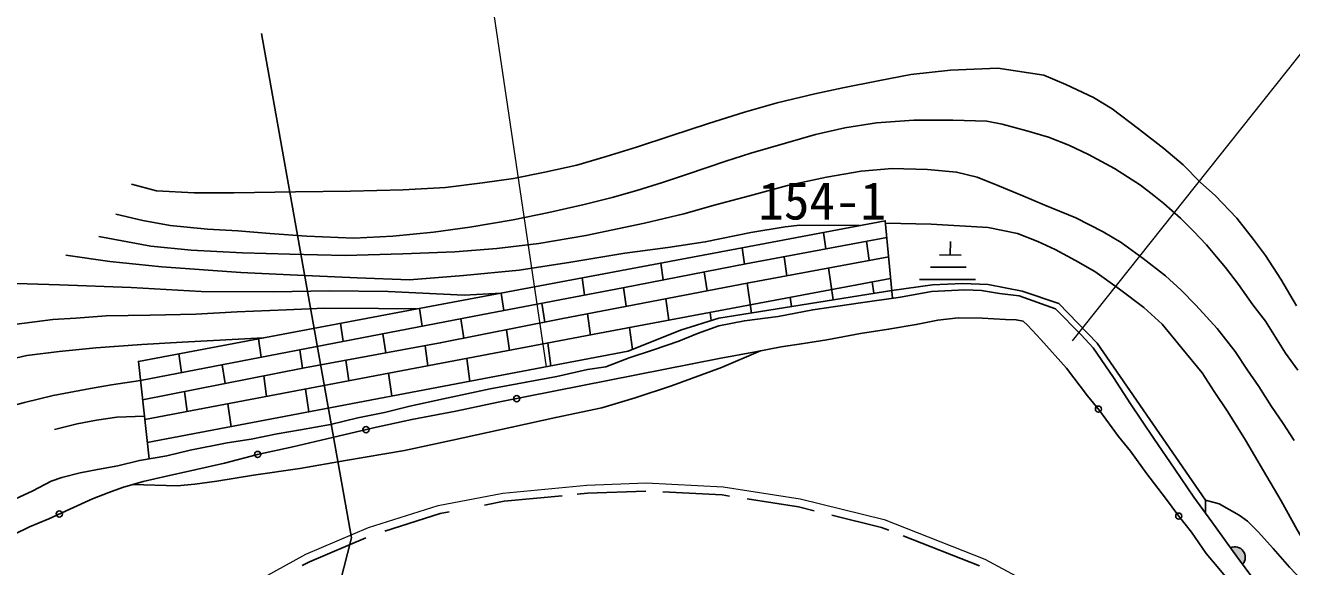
# Model space of a CAD drawing. Units: millimetres at full size, sheet at 1:1000; details may follow other scales. Extents: x 40000 to 680000, y 20000 to 380000.
# Drawn here: x 496719 to 558608, y 292728 to 319174 of the extents above; entities that cross this region are included whole.
import ezdxf
from ezdxf.enums import TextEntityAlignment as Align

# ---------------------------------------------------------------- set-up
doc = ezdxf.new("R2010")
doc.units = ezdxf.units.MM
doc.header["$LTSCALE"] = 1000
doc.linetypes.add('CHAIN', pattern=[18.5, 12, -1.5, 3.5, -1.5])
for name, color, linetype, lineweight in [('M-BGD', 7, 'Continuous', 25), ('M-BMK', 2, 'CHAIN', 13), ('M-BMK-OTRS', 5, 'Continuous', 25), ('M-STR-HTXT', 7, 'Continuous', 13), ('M-STR-STRC', 7, 'Continuous', 25)]:
    doc.layers.add(name, color=color, linetype=linetype, lineweight=lineweight)
doc.layers.add('M-BMK-HTXT', color=7, linetype='Continuous')
doc.styles.add('ＭＳ ゴシック', font='')
doc.styles.get('ＭＳ ゴシック').set_extended_font_data('MS Gothic')

msp = doc.modelspace()

# ---------------------------------------------------------------- hatches: boundary and pattern name
at = {"layer": 'M-BGD'}
msp.add_hatch(color=256, dxfattribs=at).paths.add_polyline_path([(556209, 292851, 0.82183), (555623, 293650)])

# ---------------------------------------------------------------- linework, layer by layer
for p, q in [((535729, 309055), (535844, 308252)), ((531754, 308299), (531869, 307505)), ((537828, 308625), (537963, 307685)), ((541926, 307954), (541933, 308613)), ((533808, 307869), (533941, 306943)), ((541403, 307955), (542449, 307953)), ((527772, 307552), (527890, 306739)), ((529902, 307126), (530035, 306206)), ((535979, 307319), (536203, 305761)), ((540954, 307357), (542699, 307352)), ((523934, 306832), (524053, 306001)), ((525959, 306367), (526091, 305447)), ((532002, 306585), (532213, 305119)), ((538113, 306645), (538194, 306082)), ((540417, 306758), (543156, 306751)), ((519974, 306092), (520097, 305240)), ((528022, 305819), (528173, 304769)), ((534094, 305886), (534159, 305432)), ((515990, 305348), (516116, 304473)), ((521967, 305600), (522101, 304673)), ((530187, 305149), (530245, 304749)), ((512119, 304617), (512247, 303728)), ((518010, 304839), (518147, 303887)), ((524186, 305080), (524335, 304045)), ((514198, 304104), (514333, 303170)), ((520232, 304302), (520377, 303295)), ((526241, 304405), (526396, 303335)), ((508108, 303859), (508239, 302955)), ((510132, 303320), (510261, 302421)), ((516253, 303522), (516394, 302540)), ((522248, 303649), (522409, 302532)), ((504225, 303125), (504358, 302207)), ((512380, 302811), (512524, 301807)), ((518289, 302899), (518450, 301781)), ((506346, 302590), (506478, 301675)), ((508369, 302048), (508513, 301048)), ((514476, 302177), (514637, 301057)), ((510407, 301406), (510569, 300285)), ((504491, 301283), (504631, 300312)), ((506620, 300689), (506782, 299566))]:
    msp.add_line(p, q, dxfattribs=at)
for points in [[(501903, 311407), (503124, 311089), (504963, 310984), (506905, 310984), (509915, 311041), (512615, 311069), (515188, 311131), (517257, 311259), (519062, 311482), (520570, 311697), (522105, 312001), (523676, 312347), (525107, 312772), (526584, 313218), (528269, 313770), (530112, 314382), (531864, 314940), (533460, 315391), (535311, 315824), (536679, 316123), (538402, 316466), (540003, 316765), (541939, 316979), (544255, 317088), (546494, 316741), (547577, 316281), (548925, 315653), (549832, 315088), (551130, 314117), (552362, 313152), (553312, 312363), (554159, 311492), (554872, 310856), (555928, 309752), (556736, 308715), (557326, 307922), (558073, 306780), (558852, 305478)], [(501148, 309957), (502466, 309640), (503798, 309388), (505629, 309212), (507112, 309130), (508666, 309010), (510482, 308873), (512775, 308776), (514679, 308873), (516674, 309070), (518438, 309309), (520567, 309676), (522303, 310030), (524025, 310416), (525403, 310756), (526601, 311109), (527861, 311492), (529079, 311901), (530950, 312531), (532172, 312930), (533878, 313413), (535339, 313836), (536771, 314167), (538318, 314405), (540140, 314539), (542042, 314539), (543706, 314493), (544452, 314341), (545660, 314020), (546721, 313712), (547714, 313316), (548679, 312867), (549944, 312177), (551226, 311363), (551869, 310867), (552360, 310468), (553183, 309746), (553804, 309111), (554453, 308444), (554940, 307865), (555372, 307347), (556002, 306510), (556718, 305522), (557330, 304714), (558309, 303160), (558915, 302329)], [(500313, 308850), (502857, 308381), (504819, 308189), (507329, 308061), (509645, 307995), (512350, 307928), (515170, 308019), (517706, 308110), (519766, 308274), (521815, 308523), (524119, 308900), (526976, 309502), (528910, 309964), (530454, 310402), (532107, 310845), (533968, 311350), (535882, 311763), (537566, 312054), (539086, 312182), (540812, 312139), (542228, 312006), (543244, 311757), (544240, 311350), (545474, 310846), (546543, 310384), (548052, 309769), (549395, 309089), (550276, 308567), (551353, 307788), (552441, 306930), (553207, 306244), (553918, 305496), (554970, 304359), (555839, 303242), (556449, 302334), (557004, 301527), (557627, 300553), (558194, 299716), (558730, 298894)], [(502768, 297988), (502248, 302752), (515784, 305309), (524734, 306981), (531754, 308299), (538749, 309629), (539101, 305844)], [(538760, 309508), (540985, 309468), (543775, 309298), (545215, 309005), (546205, 308617), (547052, 308230), (548047, 307680), (548994, 307142), (550188, 306278), (551381, 305383), (552282, 304572), (553245, 303404), (554229, 302190), (554815, 301280), (555485, 300285), (556354, 298903), (557233, 297412), (558096, 295941), (558882, 294533), (559902, 292785), (560494, 291713), (561090, 290676), (561785, 289445)], [(498706, 307938), (500848, 307644), (503395, 307375), (507254, 307092), (509655, 306986), (512932, 306837), (515490, 306745), (518129, 306957), (520848, 307205), (523383, 307601), (526024, 308040), (528125, 308323), (529946, 308592), (532176, 309053), (533848, 309322), (534577, 309407), (537494, 309390)], [(502350, 301819), (519003, 305030), (525994, 306374), (531924, 307515), (538825, 308812)], [(502452, 300881), (510363, 302441), (517000, 303659), (522899, 304832), (532078, 306600), (538913, 307861)], [(495756, 306583), (498390, 306491), (501885, 306368), (505320, 306168), (508870, 306161), (511574, 306199), (514455, 306168), (518174, 305999), (519974, 306092)], [(502557, 299919), (524785, 304130), (539010, 306814)], [(502681, 298788), (526181, 303248), (528731, 304287), (530618, 304862), (539065, 306222), (541055, 306494), (542525, 306557), (543783, 306507), (545443, 306183), (547237, 305585), (549109, 303649), (554401, 295980), (554394, 295348)], [(496201, 296032), (497089, 296439), (497986, 296900), (498508, 297085), (499406, 297307), (500243, 297477), (501235, 297648), (502301, 297907), (503634, 298139), (504777, 298412), (506590, 298770), (507754, 298960), (509031, 299212), (510167, 299408), (511627, 299675), (512975, 299991), (514265, 300264), (515516, 300567), (517157, 300924), (519430, 301410), (521194, 301743), (522690, 302023), (524194, 302368), (525089, 302492), (526225, 302926), (527419, 303316), (528656, 303751), (529570, 304118), (530617, 304497), (531859, 304743), (533508, 304955), (535202, 305278), (537534, 305612), (539496, 305902), (541011, 306169), (542631, 306259), (543444, 306214), (544324, 306080), (545283, 305958), (547066, 305323), (548316, 304051), (548906, 303417), (549899, 301974), (550733, 300687), (551868, 298988), (552894, 297497), (553833, 296125), (554702, 294922), (555969, 293172), (556718, 292170)], [(496179, 304553), (498064, 304800), (499185, 304875), (500673, 304977), (502826, 305015), (505048, 305069), (507072, 305170), (509461, 305278), (511339, 305353), (513987, 305348), (515840, 305319)], [(496160, 294295), (496927, 294676), (497862, 295062), (498897, 295539), (500010, 296043), (500801, 296349), (501472, 296600), (502484, 296888), (503619, 297152), (505010, 297454), (506446, 297781), (508072, 298208), (509792, 298590), (511724, 299038), (513743, 299509), (515612, 299910), (517754, 300328), (519824, 300756), (529316, 302631), (530629, 302895), (532408, 303228), (533652, 303462), (534744, 303627), (535893, 303816), (537538, 304114), (538906, 304323), (540257, 304553), (541317, 304767), (542317, 304892), (543476, 304875), (544628, 304799), (545143, 304779), (545486, 304719), (545707, 304502), (546352, 303828), (547596, 302418), (548629, 301072), (549222, 300353), (550144, 299088), (550728, 298364), (551530, 297265), (552446, 296078), (553091, 295195), (553705, 294420), (554436, 293377), (554969, 292738), (555987, 291498)], [(495596, 302765), (496794, 303052), (498378, 303242), (500158, 303415), (502411, 303577), (504392, 303698), (508353, 303905)], [(501978, 296744), (504141, 296676), (505007, 296754), (506079, 296900), (507870, 297191), (510128, 297518), (512365, 297912), (515249, 298401), (517597, 298915), (520499, 299540), (522641, 300020), (524899, 300485), (526519, 300982), (528293, 301556), (530750, 302458), (532649, 303274)], [(479611, 291384), (480715, 291945), (481706, 292558), (482606, 293158), (483417, 293728), (484576, 294603), (485738, 295491), (486833, 296244), (487775, 296860), (488896, 297533), (490413, 298382), (491436, 298868), (492907, 299503), (494231, 300032), (495503, 300445), (496673, 300754), (498073, 301097), (499912, 301430), (500926, 301603), (502350, 301819)], [(498150, 299428), (499257, 299711), (500201, 299883), (501187, 300037), (502540, 300075)], [(554401, 295980), (555059, 295797), (556041, 295243), (556454, 294955), (556994, 294412), (557704, 293608), (558501, 292704), (559497, 291656), (560602, 290536), (561938, 289304), (563365, 288042), (564868, 286696)]]:
    msp.add_lwpolyline(points, dxfattribs=at)
for centre in [(520737, 300936), (549164, 300423), (513371, 299422), (508072, 298208), (498380, 295301), (553091, 295195)]:
    msp.add_circle(centre, 150, dxfattribs=at)
msp.add_arc((555837, 293192), 505, 317.43066, 115.08885, dxfattribs=at)
at = {"layer": 'M-BMK'}
msp.add_lwpolyline([(490993, 281428), (506458, 291155), (510425, 293332), (513487, 294633), (516901, 295712), (520064, 296317), (524164, 296714), (527059, 296818), (530819, 296627), (534583, 296048), (538688, 295026), (543605, 293100), (547224, 291166), (549875, 289516), (560608, 281204)], dxfattribs=at)
at = {"layer": 'M-BMK-OTRS'}
msp.add_lwpolyline([(508266, 318777), (512662, 294135), (506238, 269018), (505658, 266206), (504999, 263274), (504288, 257404)], dxfattribs=at)
at = {"layer": 'M-STR-HTXT'}
msp.add_line((547889, 303753), (561425, 320774), dxfattribs=at)
msp.add_lwpolyline([(517729, 332068), (518031, 330362), (522167, 302486)], dxfattribs=at)
at = {"layer": 'M-STR-STRC'}
msp.add_line((539619, 294232), (543358, 292767), dxfattribs=at)
for points in [[(519163, 295737), (520121, 295920), (522954, 296195)], [(523692, 296267), (524190, 296315), (527052, 296417)], [(527873, 296376), (530778, 296229), (531128, 296175)], [(531991, 296042), (534504, 295655), (535274, 295463)], [(514284, 294465), (516999, 295323), (517438, 295407)], [(536127, 295251), (538566, 294644), (538917, 294507)], [(510249, 292779), (510600, 292971), (513360, 294144)]]:
    msp.add_lwpolyline(points, dxfattribs=at)

# ---------------------------------------------------------------- texts
at = {"layer": 'M-BMK-HTXT', "style": 'ＭＳ ゴシック'}
msp.add_text('154-1', height=1833, dxfattribs=at).set_placement((535664, 310602), align=Align.MIDDLE_CENTER)

doc.saveas('drawing.dxf')
